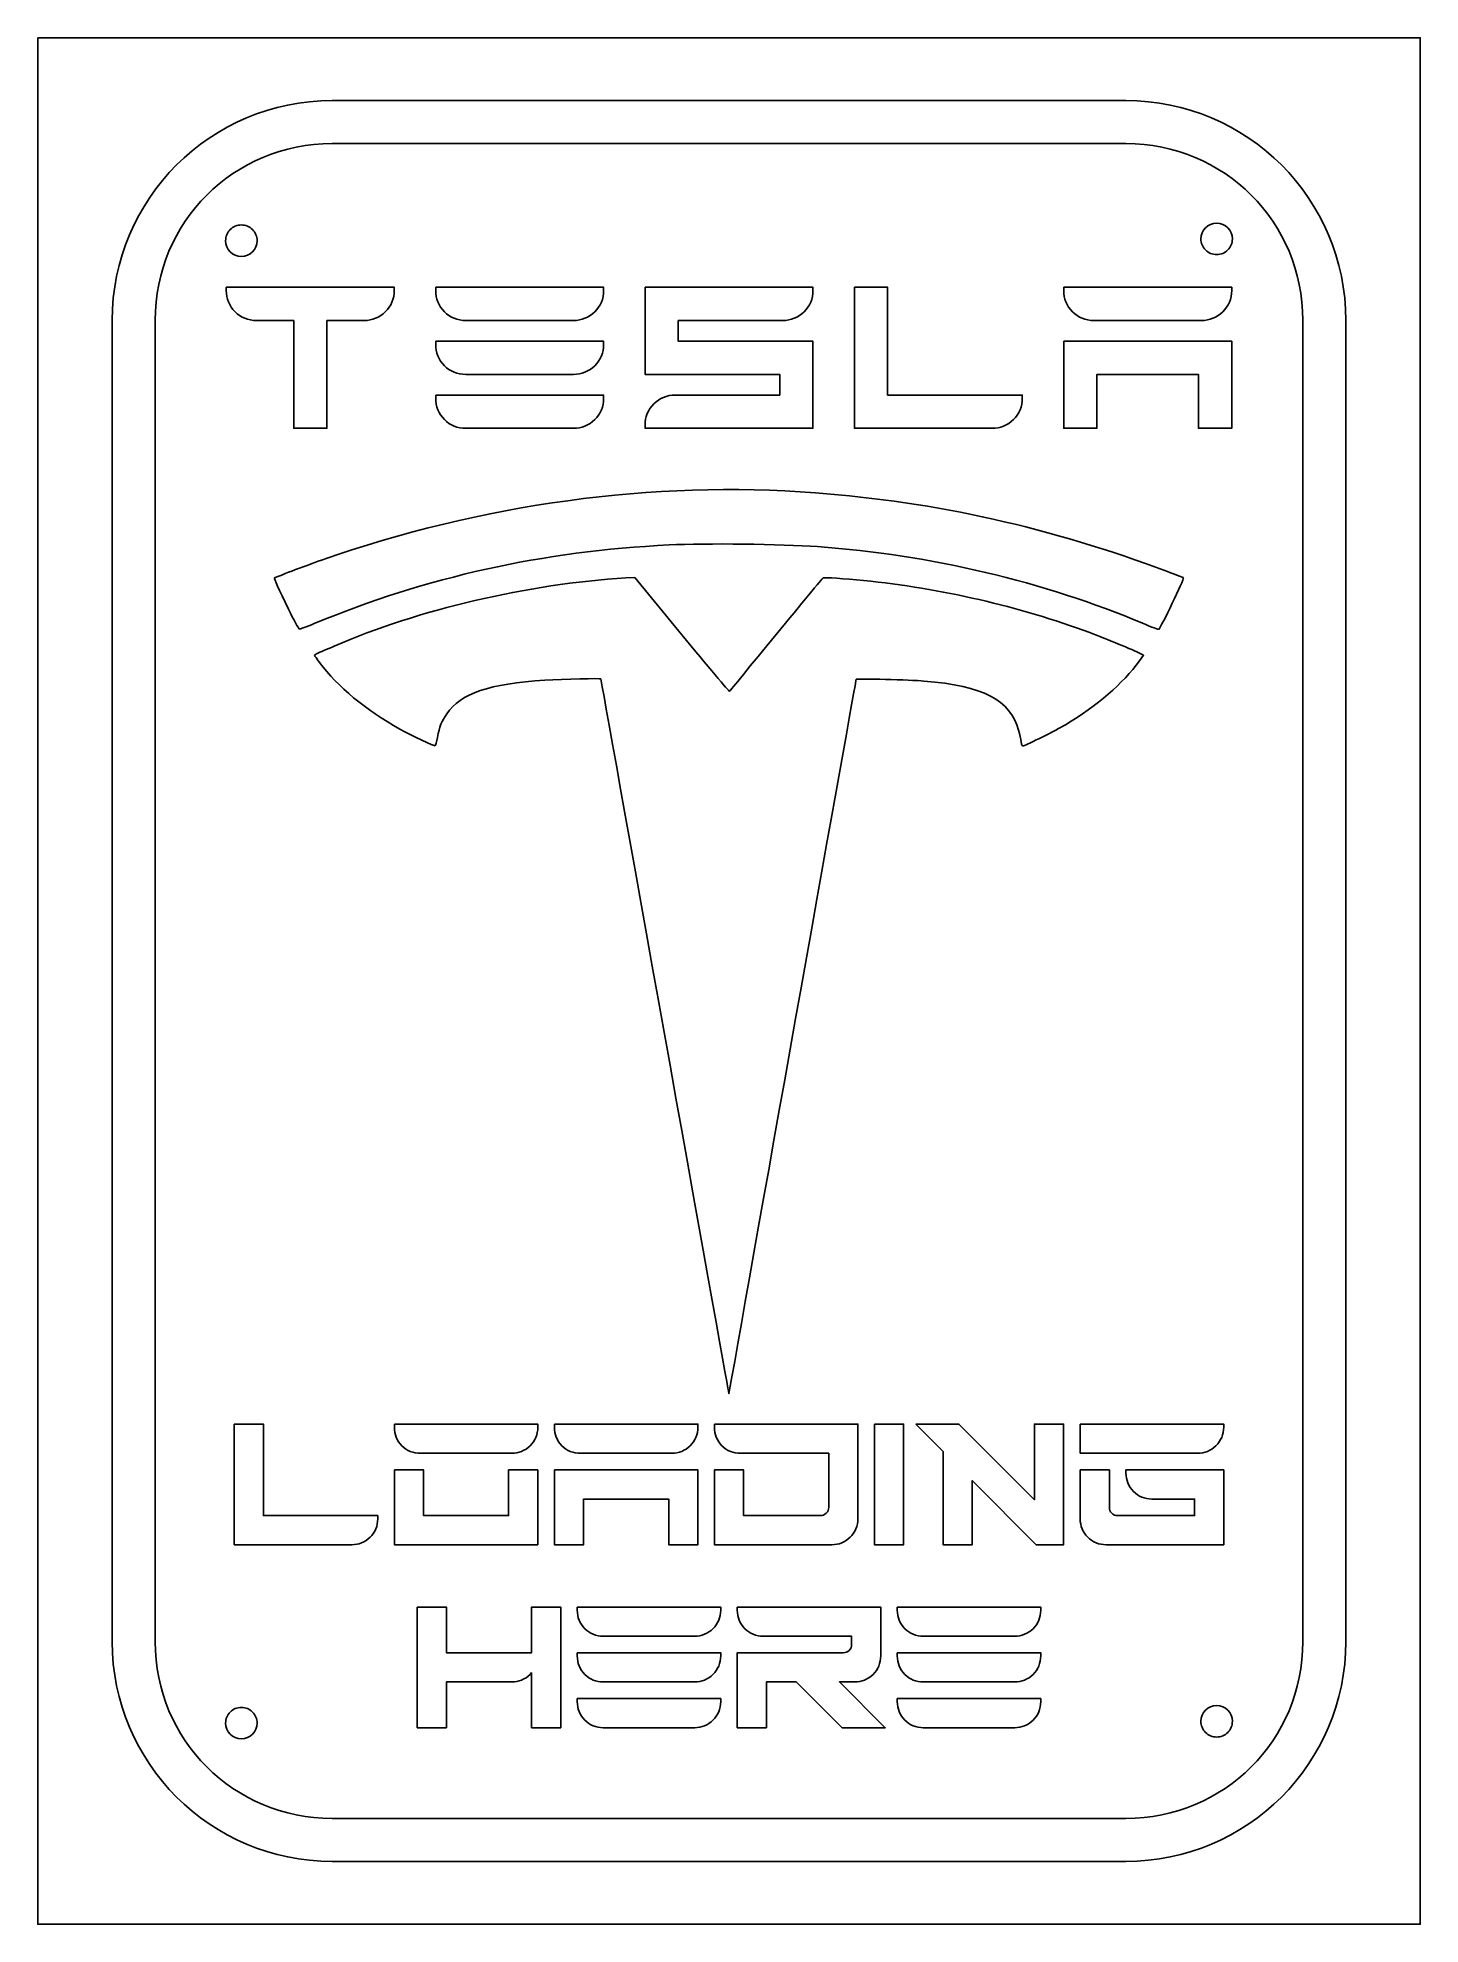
# Model space of a CAD drawing. Extents: x 0 to 220, y 0 to 300.
import ezdxf

# ---------------------------------------------------------------- set-up
doc = ezdxf.new("R2010")
doc.units = 0
doc.layers.add('Ebene_1', color=7, linetype='CONTINUOUS')

msp = doc.modelspace()

# ---------------------------------------------------------------- linework, layer by layer
at = {"layer": 'Ebene_1', "color": 7}
for points in [[(0, 300), (219.89321, 300), (219.89321, 0), (0, 0)], [(46.823185, 283.168526)], [(34.889683, 267.723725)], [(190.010203, 268.015805)], [(163.18724, 251.745313), (163.18724, 237.889844), (163.68724, 237.889844), (168.47239, 237.889844), (168.47239, 246.460156), (184.61302, 246.460156), (184.61302, 237.889844), (189.89818, 237.889844), (189.89818, 251.745313)], [(175.8834, 206.824998)], [(133.080323, 79.53008), (133.080323, 60.34844), (133.580323, 60.34844), (137.717043, 60.34844), (137.717043, 79.53008)], [(139.646733, 79.53008), (143.988523, 75.18633), (143.988523, 60.34844), (144.488523, 60.34844), (148.625243, 60.34844), (148.625243, 70.55156), (158.826413, 60.34844), (163.170163, 60.34844), (163.170163, 79.53008), (158.533453, 79.53008), (158.533453, 67.51055), (146.513913, 79.53008)], [(56.722902, 72.25859), (56.722902, 60.34844), (57.222902, 60.34844), (79.539308, 60.34844), (79.539308, 72.25859), (74.902589, 72.25859), (74.902589, 64.98516), (61.357667, 64.98516), (61.357667, 72.25859)], [(82.174074, 72.25859), (82.174074, 60.34844), (82.674074, 60.34844), (86.810792, 60.34844), (86.810792, 67.62188), (100.355714, 67.62188), (100.355714, 60.34844), (104.992433, 60.34844), (104.992433, 72.25859)], [(34.889683, 31.983725)], [(190.010203, 32.275805)]]:
    msp.add_lwpolyline(points, close=True, dxfattribs=at)
for points in [[(173.07002, 289.997689), (46.823185, 289.997689)], [(46.823185, 283.168526), (173.07002, 283.168526)], [(29.99583, 260.315625), (29.99583, 259.815625)], [(56.70686, 259.815625), (56.70686, 260.315625), (29.99583, 260.315625)], [(63.29271, 260.315625), (63.29271, 259.815625)], [(90.00374, 259.815531), (90.00374, 260.315531), (63.29271, 260.315625)], [(96.59154, 260.315625), (96.59154, 246.460156), (118.01732, 246.460156), (118.01732, 243.175), (101.37669, 243.175)], [(123.30247, 259.815625), (123.30247, 260.315625), (96.59154, 260.315625)], [(129.88841, 260.315625), (129.88841, 237.889844), (130.38841, 237.889844), (151.81419, 237.889844)], [(156.59935, 242.675), (156.59935, 243.175), (135.17357, 243.175), (135.17357, 260.315625), (129.88841, 260.315625)], [(163.18724, 260.315625), (163.18724, 259.815625)], [(189.89833, 259.815531), (189.89833, 260.315531), (163.18724, 260.315625)], [(11.84132, 255.063046), (11.84132, 44.93696)], [(18.679707, 44.93696), (18.679707, 255.063046)], [(31.37669, 256.421094), (31.37869, 256.419094), (31.38069, 256.417094)], [(34.78108, 255.030375), (40.70882, 255.030375), (40.70882, 237.889844), (41.20882, 237.889844), (45.99397, 237.889844), (45.99397, 255.030469), (51.92171, 255.030469)], [(64.67357, 256.421094), (64.67557, 256.419094), (64.67757, 256.417094)], [(68.07796, 255.030375), (85.21858, 255.030375)], [(96.59154, 238.389844), (96.59154, 237.889844), (97.09154, 237.889844), (123.30247, 237.889844), (123.30247, 251.745313), (101.87669, 251.745313), (101.87669, 255.030469), (118.51732, 255.030469)], [(164.56615, 256.421094), (164.57015, 256.419094), (164.57215, 256.417094)], [(167.97254, 255.030375), (185.11317, 255.030375)], [(201.2135, 255.063046), (201.2135, 44.93696)], [(208.05189, 44.93696), (208.05189, 255.063046)], [(63.29271, 251.745313), (63.29271, 251.245313)], [(90.00374, 251.245273), (90.00374, 251.745273), (63.29271, 251.745313)], [(64.67357, 247.850782), (64.67557, 247.848782), (64.67757, 247.844882)], [(68.07796, 246.460116), (85.21858, 246.460116)], [(63.29271, 243.175), (63.29271, 242.675)], [(90.00374, 242.674959), (90.00374, 243.174959), (63.29271, 243.175)], [(64.67357, 239.280469), (64.67557, 239.278469), (64.67757, 239.274569)], [(68.07796, 237.889803), (85.21858, 237.889803)], [(93.557131, 214.101878), (94.951341, 214.187668), (102.43496, 205.068608)], [(175.36211, 202.076792), (175.88269, 201.811212), (175.21117, 200.887964)], [(110.04532, 84.96609), (109.94012, 84.36856), (109.852, 84.83335)], [(31.269777, 79.53008), (31.269777, 60.34844), (31.769777, 60.34844), (49.949464, 60.34844)], [(54.086183, 64.48516), (54.086183, 64.98516), (35.904542, 64.98516), (35.904542, 79.53008), (31.269777, 79.53008)], [(56.722902, 79.53008), (56.722902, 79.03008)], [(79.539349, 79.02994), (79.539349, 79.52994), (56.722902, 79.53008)], [(82.174074, 79.53008), (82.174074, 79.03008)], [(104.992473, 79.02994), (104.992473, 79.52994), (82.174074, 79.53008)], [(107.627203, 79.53008), (107.627203, 79.03008)], [(130.445663, 64.48502), (130.445663, 79.52994), (107.627203, 79.53008)], [(165.804933, 79.53008), (165.804933, 74.89336), (166.304933, 74.89336), (184.486573, 74.89336)], [(188.623293, 79.03008), (188.623293, 79.53008), (165.804933, 79.53008)], [(57.914308, 76.09648), (57.918208, 76.09448), (57.920208, 76.09048)], [(83.367433, 76.09648), (83.369433, 76.09448), (83.373333, 76.09048)], [(108.820563, 76.09648), (108.822563, 76.09448), (108.824563, 76.09048)], [(60.857708, 74.89322), (75.40263, 74.89322)], [(86.310833, 74.89322), (100.855753, 74.89322)], [(124.490583, 64.98502), (112.264013, 64.98502), (112.264013, 72.25845), (107.627303, 72.25845), (107.627303, 60.3483), (108.127303, 60.3483), (126.308943, 60.3483)], [(111.764013, 74.89322), (125.808943, 74.89322), (125.808943, 66.30338)], [(165.804933, 72.25859), (165.804933, 64.48516)], [(170.441893, 66.30333), (170.441893, 72.2584), (165.804933, 72.25859)], [(169.941793, 60.34834), (188.623433, 60.34834), (188.623433, 72.25849), (173.078513, 72.25849), (173.078513, 71.75849)], [(177.215333, 67.62169), (183.986813, 67.62169), (183.986813, 64.98497), (171.760253, 64.98497)], [(174.271873, 68.82295), (174.273873, 68.82095), (174.275873, 68.81895)], [(166.998293, 61.55156), (167.000293, 61.54956), (167.004293, 61.54756)], [(60.357667, 50.44023), (60.357667, 31.26055), (60.857667, 31.26055), (64.994386, 31.26055), (64.994386, 38.53203), (75.402589, 38.53203)], [(78.539308, 40.06133), (78.539308, 31.26055), (79.039308, 31.26055), (83.174074, 31.26055), (83.174074, 50.44023), (78.539308, 50.44023), (78.539308, 43.16875), (64.994386, 43.16875), (64.994386, 50.44023), (60.357667, 50.44023)], [(85.810792, 50.44023), (85.810792, 49.94023)], [(108.627293, 49.94014), (108.627293, 50.44014), (85.810792, 50.44023)], [(111.263913, 50.44023), (111.263913, 49.94023)], [(134.080413, 42.66866), (134.080413, 50.44014), (111.263913, 50.44023)], [(136.717043, 50.44023), (136.717043, 49.94023)], [(159.533553, 49.94014), (159.533553, 50.44014), (136.717043, 50.44023)], [(87.004152, 47.00664), (87.006152, 47.00464), (87.008152, 47.00264)], [(89.947605, 45.80538), (104.492523, 45.80538)], [(112.457273, 47.00664), (112.459273, 47.00464), (112.461273, 47.00264)], [(115.400723, 45.80538), (129.445653, 45.80538), (129.445653, 44.48702)], [(137.910403, 47.00664), (137.912403, 47.00464), (137.914403, 47.00264)], [(140.853863, 45.80538), (155.396833, 45.80538)], [(85.810792, 43.16875), (85.810792, 42.66875)], [(108.627293, 42.66861), (108.627293, 43.16861), (85.810792, 43.16875)], [(128.127293, 43.16866), (111.264003, 43.16866), (111.264003, 31.26046), (111.764003, 31.26046), (115.900723, 31.26046), (115.900723, 38.53194), (120.646823, 38.53194), (127.920253, 31.26046), (134.787443, 31.26046), (127.515963, 38.53194), (129.945653, 38.53194)], [(136.717043, 43.16875), (136.717043, 42.66875)], [(159.533553, 42.66861), (159.533553, 43.16861), (136.717043, 43.16875)], [(87.004152, 39.73516), (87.006152, 39.73316), (87.008152, 39.72916)], [(137.910403, 39.73516), (137.912403, 39.73316), (137.914403, 39.72916)], [(89.947605, 38.53189), (104.492523, 38.53189)], [(140.853863, 38.53189), (155.396833, 38.53189)], [(85.810792, 35.89727), (85.810792, 35.39727)], [(108.627293, 35.39718), (108.627293, 35.89718), (85.810792, 35.89727)], [(136.717043, 35.89727), (136.717043, 35.39727)], [(159.533553, 35.39718), (159.533553, 35.89718), (136.717043, 35.89727)], [(87.004152, 32.46172), (87.006152, 32.45972), (87.008152, 32.45772)], [(89.947605, 31.26046), (104.492523, 31.26046)], [(137.910403, 32.46172), (137.912403, 32.45972), (137.914403, 32.45772)], [(140.853863, 31.26046), (155.396833, 31.26046)], [(173.07002, 16.83146), (46.823185, 16.83146)], [(46.823185, 10.00231), (173.07002, 10.00231)]]:
    msp.add_lwpolyline(points, dxfattribs=at)
for points in [[(46.823185, 289.997689), (27.502853, 289.997689), (11.84132, 274.35729), (11.84132, 255.063046)], [(208.05189, 255.063046), (208.05189, 274.35729), (192.39036, 289.997689), (173.07002, 289.997689)], [(18.679707, 255.063046), (18.679707, 270.692055), (31.173026, 283.168526), (46.823185, 283.168526)], [(173.07002, 283.168526), (188.72017, 283.168526), (201.2135, 270.692055), (201.2135, 255.063046)], [(30.616213, 269.49386), (31.085681, 269.96333), (31.722417, 270.227075), (32.386345, 270.227075)], [(32.386345, 270.227075), (33.050274, 270.227075), (33.68701, 269.96333), (34.156477, 269.49386)], [(185.003523, 268.015805), (185.003533, 269.398354), (186.124314, 270.519126), (187.506863, 270.519125)], [(187.506863, 270.519125), (188.889413, 270.519126), (190.010194, 269.398354), (190.010203, 268.015805)], [(29.883006, 267.723725), (29.883003, 268.387654), (30.146746, 269.024391), (30.616213, 269.49386)], [(32.386345, 265.220405), (31.003797, 265.220404), (29.883016, 266.341176), (29.883006, 267.723725)], [(34.889683, 267.723725), (34.889674, 266.341177), (33.768894, 265.220405), (32.386345, 265.220405)], [(34.156477, 269.49386), (34.625944, 269.024391), (34.889687, 268.387654), (34.889683, 267.723725)], [(185.736727, 266.245663), (185.267259, 266.715135), (185.003518, 267.351874), (185.003523, 268.015805)], [(190.010203, 268.015805), (190.010209, 267.351874), (189.746468, 266.715135), (189.277, 266.245663)], [(187.506863, 265.512445), (186.842933, 265.512444), (186.206195, 265.776191), (185.736727, 266.245663)], [(189.277, 266.245663), (188.807532, 265.776191), (188.170794, 265.512444), (187.506863, 265.512445)], [(29.99583, 259.815625), (29.99583, 258.516376), (30.46984, 257.352453), (31.37669, 256.421094)], [(55.28304, 256.411328), (56.21826, 257.321939), (56.70686, 258.493125), (56.70686, 259.815625)], [(63.29271, 259.815625), (63.29271, 258.516376), (63.76672, 257.352453), (64.67357, 256.421094)], [(88.58186, 256.411234), (89.51709, 257.321845), (90.00374, 258.493031), (90.00374, 259.815531)], [(121.87865, 256.411328), (122.81387, 257.32194), (123.30247, 258.493126), (123.30247, 259.815625)], [(163.18724, 259.815625), (163.18724, 258.516376), (163.6593, 257.352453), (164.56615, 256.421094)], [(188.4745, 256.411234), (189.40972, 257.321846), (189.89833, 258.493032), (189.89833, 259.815531)], [(31.38069, 256.417094), (32.29249, 255.505298), (33.46167, 255.030375), (34.78108, 255.030375)], [(51.92171, 255.030469), (53.20088, 255.030469), (54.35325, 255.506008), (55.28304, 256.411328)], [(64.67757, 256.417094), (65.58936, 255.505298), (66.75854, 255.030375), (68.07796, 255.030375)], [(85.21858, 255.030375), (86.49775, 255.030375), (87.65208, 255.505914), (88.58186, 256.411234)], [(118.51732, 255.030469), (119.79649, 255.030469), (120.94886, 255.506008), (121.87865, 256.411328)], [(164.57215, 256.417094), (165.48395, 255.505299), (166.65313, 255.030375), (167.97254, 255.030375)], [(185.11317, 255.030375), (186.39234, 255.030375), (187.54471, 255.505914), (188.4745, 256.411234)], [(63.29271, 251.245313), (63.29271, 249.946063), (63.76672, 248.782141), (64.67357, 247.850782)], [(88.58186, 247.840976), (89.51709, 248.751587), (90.00374, 249.922773), (90.00374, 251.245273)], [(64.67757, 247.844882), (65.58936, 246.933087), (66.75854, 246.460116), (68.07796, 246.460116)], [(85.21858, 246.460116), (86.49775, 246.460116), (87.65208, 246.935655), (88.58186, 247.840976)], [(101.37669, 243.175), (100.0743, 243.175), (98.9066, 242.687332), (97.9763, 241.757032)], [(63.29271, 242.675), (63.29271, 241.375751), (63.76672, 240.211828), (64.67357, 239.280469)], [(88.58186, 239.270662), (89.51709, 240.181273), (90.00374, 241.352459), (90.00374, 242.674959)], [(97.9763, 241.757032), (97.0661, 240.846828), (96.59154, 239.689093), (96.59154, 238.389844)], [(155.17747, 239.270703), (156.11269, 240.181315), (156.59935, 241.352501), (156.59935, 242.675)], [(64.67757, 239.274569), (65.58936, 238.362773), (66.75854, 237.889803), (68.07796, 237.889803)], [(85.21858, 237.889803), (86.49775, 237.889803), (87.65208, 238.365342), (88.58186, 239.270662)], [(151.81419, 237.889844), (153.09336, 237.889844), (154.24769, 238.365383), (155.17747, 239.270703)], [(45.157266, 216.925369), (70.668167, 225.891135), (97.913189, 229.606523), (123.69915, 227.636181)], [(123.69915, 227.636181), (142.98555, 226.162477), (161.16208, 222.094202), (179.66455, 215.109968)], [(100.44819, 219.34306), (80.314684, 218.350387), (61.791476, 214.247259), (43.989612, 206.836869)], [(124.0311, 219.073414), (118.2559, 219.492335), (106.25793, 219.629517), (100.44819, 219.34306)], [(175.8834, 206.824998), (160.02449, 213.513422), (142.00684, 217.769512), (124.0311, 219.073414)], [(37.678095, 214.099852), (37.793467, 214.215239), (42.435986, 215.969006), (45.157266, 216.925369)], [(39.883649, 209.139333), (38.302389, 212.329829), (37.565474, 213.98722), (37.678095, 214.099852)], [(47.149043, 203.245146), (60.537114, 209.069531), (77.939573, 213.140687), (93.557131, 214.101878)], [(117.44331, 205.096117), (121.47062, 210.003865), (124.82722, 214.057388), (124.90238, 214.103859)], [(124.90238, 214.103859), (125.05923, 214.200729), (128.40859, 213.984831), (131.33425, 213.68902)], [(131.33425, 213.68902), (143.67222, 212.441847), (156.06378, 209.586827), (167.31882, 205.398195)], [(182.2218, 214.111928), (182.37311, 213.960771), (178.67345, 206.23754), (178.29856, 205.921943)], [(179.66455, 215.109968), (181.04209, 214.589984), (182.19286, 214.140878), (182.2218, 214.111928)], [(41.589953, 205.973702), (41.496393, 206.009792), (40.728761, 207.434047), (39.883649, 209.139333)], [(43.989612, 206.836869), (42.763118, 206.326335), (41.683306, 205.937898), (41.589953, 205.973702)], [(102.43496, 205.068608), (106.55093, 200.053171), (109.96408, 195.99987), (110.01974, 196.06124)], [(110.01974, 196.06124), (110.07534, 196.12254), (113.41601, 200.188382), (117.44331, 205.096117)], [(167.31882, 205.398195), (169.97507, 204.409675), (174.24777, 202.645275), (175.36211, 202.076792)], [(178.29856, 205.921943), (178.24826, 205.879533), (177.16147, 206.28599), (175.8834, 206.824998)], [(44.028594, 201.8043), (44.028594, 201.8619), (44.25267, 202.0015), (44.526529, 202.114837)], [(44.815468, 200.655621), (44.38266, 201.229945), (44.028594, 201.74683), (44.028594, 201.8043)], [(44.526529, 202.114837), (44.800411, 202.228319), (45.980521, 202.736809), (47.149043, 203.245146)], [(57.606904, 190.06455), (52.09134, 193.16107), (47.761155, 196.74634), (44.815468, 200.655621)], [(89.573591, 198.04677), (89.573591, 198.14922), (83.653034, 197.99947), (80.677086, 197.82183)], [(109.852, 84.83335), (109.61905, 86.06195), (89.573591, 197.9748), (89.573591, 198.04677)], [(140.96112, 197.70423), (138.89468, 197.87957), (130.30053, 198.10465), (130.19254, 197.9862)], [(175.21117, 200.887964), (172.60148, 197.29996), (168.51028, 193.77398), (163.44374, 190.74621)], [(80.677086, 197.82183), (71.820742, 197.29368), (67.26569, 195.74281), (65.064107, 192.50599)], [(130.19254, 197.9862), (130.13724, 197.9256), (113.5467, 104.85725), (110.04532, 84.96609)], [(156.00862, 189.86213), (154.60344, 194.73506), (150.45152, 196.89889), (140.96112, 197.70423)], [(65.064107, 192.50599), (64.25243, 191.31259), (63.91353, 190.46168), (63.559254, 188.72763)], [(63.239256, 187.3883), (63.131578, 187.28065), (59.450945, 189.02926), (57.606904, 190.06455)], [(156.42811, 188.03512), (156.37591, 188.42117), (156.18708, 189.24335), (156.00862, 189.86213)], [(163.44374, 190.74621), (162.05034, 189.91352), (157.43772, 187.59839), (156.80879, 187.41607)], [(63.559254, 188.72763), (63.41544, 188.0231), (63.271349, 187.42038), (63.239256, 187.3883)], [(156.80879, 187.41607), (156.54926, 187.34067), (156.51445, 187.39717), (156.42811, 188.03512)], [(56.722902, 79.03008), (56.722902, 77.91001), (57.132543, 76.89938), (57.914308, 76.09648)], [(78.30888, 76.08658), (79.115637, 76.87211), (79.539349, 77.88999), (79.539349, 79.02994)], [(82.174074, 79.03008), (82.174074, 77.91001), (82.585668, 76.89938), (83.367433, 76.09648)], [(103.762003, 76.08658), (104.568763, 76.87211), (104.992473, 77.88999), (104.992473, 79.02994)], [(107.627203, 79.03008), (107.627203, 77.91001), (108.038803, 76.89938), (108.820563, 76.09648)], [(187.392823, 76.08672), (188.199573, 76.87225), (188.623293, 77.89013), (188.623293, 79.03008)], [(57.920208, 76.09048), (58.706919, 75.30377), (59.720851, 74.89322), (60.857708, 74.89322)], [(75.40263, 74.89322), (76.506004, 74.89322), (77.507557, 75.30634), (78.30888, 76.08658)], [(83.373333, 76.09048), (84.160044, 75.30377), (85.173975, 74.89322), (86.310833, 74.89322)], [(100.855753, 74.89322), (101.959133, 74.89322), (102.960683, 75.30634), (103.762003, 76.08658)], [(108.824563, 76.09048), (109.611273, 75.30377), (110.627163, 74.89322), (111.764013, 74.89322)], [(184.486573, 74.89336), (185.589953, 74.89336), (186.591493, 75.30648), (187.392823, 76.08672)], [(173.078513, 71.75849), (173.078513, 70.63842), (173.490103, 69.62584), (174.271873, 68.82295)], [(125.808943, 66.30338), (125.808943, 65.91238), (125.687893, 65.63214), (125.416363, 65.35806)], [(170.811033, 65.35411), (170.559303, 65.62459), (170.441893, 65.90887), (170.441893, 66.30333)], [(174.275873, 68.81895), (175.062583, 68.03224), (176.078473, 67.62169), (177.215333, 67.62169)], [(52.855714, 61.5418), (53.662471, 62.32733), (54.086183, 63.34521), (54.086183, 64.48516)], [(125.416363, 65.35806), (125.141343, 65.09994), (124.864603, 64.98502), (124.490583, 64.98502)], [(129.213233, 61.54166), (130.019993, 62.32718), (130.445653, 63.34507), (130.445663, 64.48502)], [(165.804933, 64.48516), (165.804933, 63.36508), (166.216523, 62.35446), (166.998293, 61.55156)], [(171.760253, 64.98497), (171.365783, 64.98497), (171.081513, 65.10238), (170.811033, 65.35411)], [(49.949464, 60.34844), (51.052838, 60.34844), (52.054391, 60.76156), (52.855714, 61.5418)], [(126.308943, 60.3483), (127.412313, 60.3483), (128.411913, 60.76142), (129.213233, 61.54166)], [(167.004293, 61.54756), (167.791003, 60.76084), (168.804933, 60.34834), (169.941793, 60.34834)], [(85.810792, 49.94023), (85.810792, 48.82016), (86.222386, 47.80953), (87.004152, 47.00664)], [(107.396823, 46.99679), (108.203573, 47.78231), (108.627293, 48.8002), (108.627293, 49.94014)], [(111.263913, 49.94023), (111.263913, 48.82016), (111.675513, 47.80953), (112.457273, 47.00664)], [(136.717043, 49.94023), (136.717043, 48.82016), (137.128643, 47.80953), (137.910403, 47.00664)], [(158.303083, 46.99679), (159.109843, 47.78231), (159.533553, 48.8002), (159.533553, 49.94014)], [(87.008152, 47.00264), (87.794863, 46.21593), (88.810747, 45.80538), (89.947605, 45.80538)], [(104.492523, 45.80538), (105.595903, 45.80538), (106.595503, 46.21655), (107.396823, 46.99679)], [(112.461273, 47.00264), (113.247983, 46.21593), (114.263873, 45.80538), (115.400723, 45.80538)], [(137.914403, 47.00264), (138.701123, 46.21593), (139.717003, 45.80538), (140.853863, 45.80538)], [(155.396833, 45.80538), (156.500203, 45.80538), (157.501763, 46.21655), (158.303083, 46.99679)], [(11.84132, 44.93696), (11.84132, 25.6427), (27.502854, 10.00231), (46.823185, 10.00231)], [(46.823185, 16.83146), (31.173026, 16.83146), (18.679707, 29.30793), (18.679707, 44.93696)], [(85.810792, 42.66875), (85.810792, 41.54867), (86.222386, 40.53805), (87.004152, 39.73516)], [(107.396823, 39.72525), (108.203573, 40.51078), (108.627293, 41.52867), (108.627293, 42.66861)], [(129.053073, 43.54171), (128.778053, 43.28359), (128.501313, 43.16866), (128.127293, 43.16866)], [(129.445653, 44.48702), (129.445653, 44.09601), (129.324583, 43.81577), (129.053073, 43.54171)], [(132.849943, 39.7253), (133.656703, 40.51083), (134.080413, 41.52872), (134.080413, 42.66866)], [(136.717043, 42.66875), (136.717043, 41.54867), (137.128643, 40.53805), (137.910403, 39.73516)], [(158.303083, 39.72525), (159.109843, 40.51078), (159.533553, 41.52867), (159.533553, 42.66861)], [(173.07002, 10.00231), (192.39036, 10.00231), (208.05189, 25.6427), (208.05189, 44.93696)], [(201.2135, 44.93696), (201.2135, 29.30793), (188.72017, 16.83146), (173.07002, 16.83146)], [(75.402589, 38.53203), (76.505963, 38.53203), (77.507516, 38.94515), (78.308839, 39.72539)], [(78.308839, 39.72539), (78.410121, 39.82399), (78.450175, 39.95561), (78.539308, 40.06133)], [(87.008152, 39.72916), (87.794863, 38.94244), (88.810747, 38.53189), (89.947605, 38.53189)], [(104.492523, 38.53189), (105.595903, 38.53189), (106.595503, 38.94501), (107.396823, 39.72525)], [(129.945653, 38.53194), (131.049023, 38.53194), (132.048613, 38.94506), (132.849943, 39.7253)], [(137.914403, 39.72916), (138.701123, 38.94244), (139.717003, 38.53189), (140.853863, 38.53189)], [(155.396833, 38.53189), (156.500203, 38.53189), (157.501763, 38.94501), (158.303083, 39.72525)], [(29.883006, 31.983725), (29.883003, 32.647654), (30.146746, 33.284391), (30.616213, 33.75386)], [(30.616213, 33.75386), (31.085681, 34.22333), (31.722417, 34.487075), (32.386345, 34.487075)], [(32.386345, 34.487075), (33.050274, 34.487075), (33.68701, 34.22333), (34.156477, 33.75386)], [(34.156477, 33.75386), (34.625944, 33.284391), (34.889687, 32.647654), (34.889683, 31.983725)], [(85.810792, 35.39727), (85.810792, 34.27719), (86.222386, 33.26461), (87.004152, 32.46172)], [(107.396823, 32.45382), (108.203573, 33.23934), (108.627293, 34.25723), (108.627293, 35.39718)], [(136.717043, 35.39727), (136.717043, 34.27719), (137.128643, 33.26461), (137.910403, 32.46172)], [(158.303083, 32.45382), (159.109843, 33.23934), (159.533553, 34.25723), (159.533553, 35.39718)], [(185.003523, 32.275805), (185.003533, 33.658354), (186.124314, 34.779126), (187.506863, 34.779125)], [(187.506863, 34.779125), (188.889413, 34.779126), (190.010194, 33.658354), (190.010203, 32.275805)], [(32.386345, 29.480405), (31.003797, 29.480404), (29.883016, 30.601176), (29.883006, 31.983725)], [(34.889683, 31.983725), (34.889674, 30.601177), (33.768894, 29.480405), (32.386345, 29.480405)], [(87.008152, 32.45772), (87.794863, 31.67101), (88.810747, 31.26046), (89.947605, 31.26046)], [(104.492523, 31.26046), (105.595903, 31.26046), (106.595503, 31.67358), (107.396823, 32.45382)], [(137.914403, 32.45772), (138.701123, 31.67101), (139.717003, 31.26046), (140.853863, 31.26046)], [(155.396833, 31.26046), (156.500203, 31.26046), (157.501763, 31.67358), (158.303083, 32.45382)], [(185.736727, 30.505663), (185.267259, 30.975135), (185.003518, 31.611874), (185.003523, 32.275805)], [(187.506863, 29.772445), (186.842933, 29.772444), (186.206195, 30.036191), (185.736727, 30.505663)], [(189.277, 30.505663), (188.807532, 30.036191), (188.170794, 29.772444), (187.506863, 29.772445)], [(190.010203, 32.275805), (190.010209, 31.611874), (189.746468, 30.975135), (189.277, 30.505663)]]:
    msp.add_open_spline(points, degree=3, dxfattribs=at)

doc.saveas('drawing.dxf')
